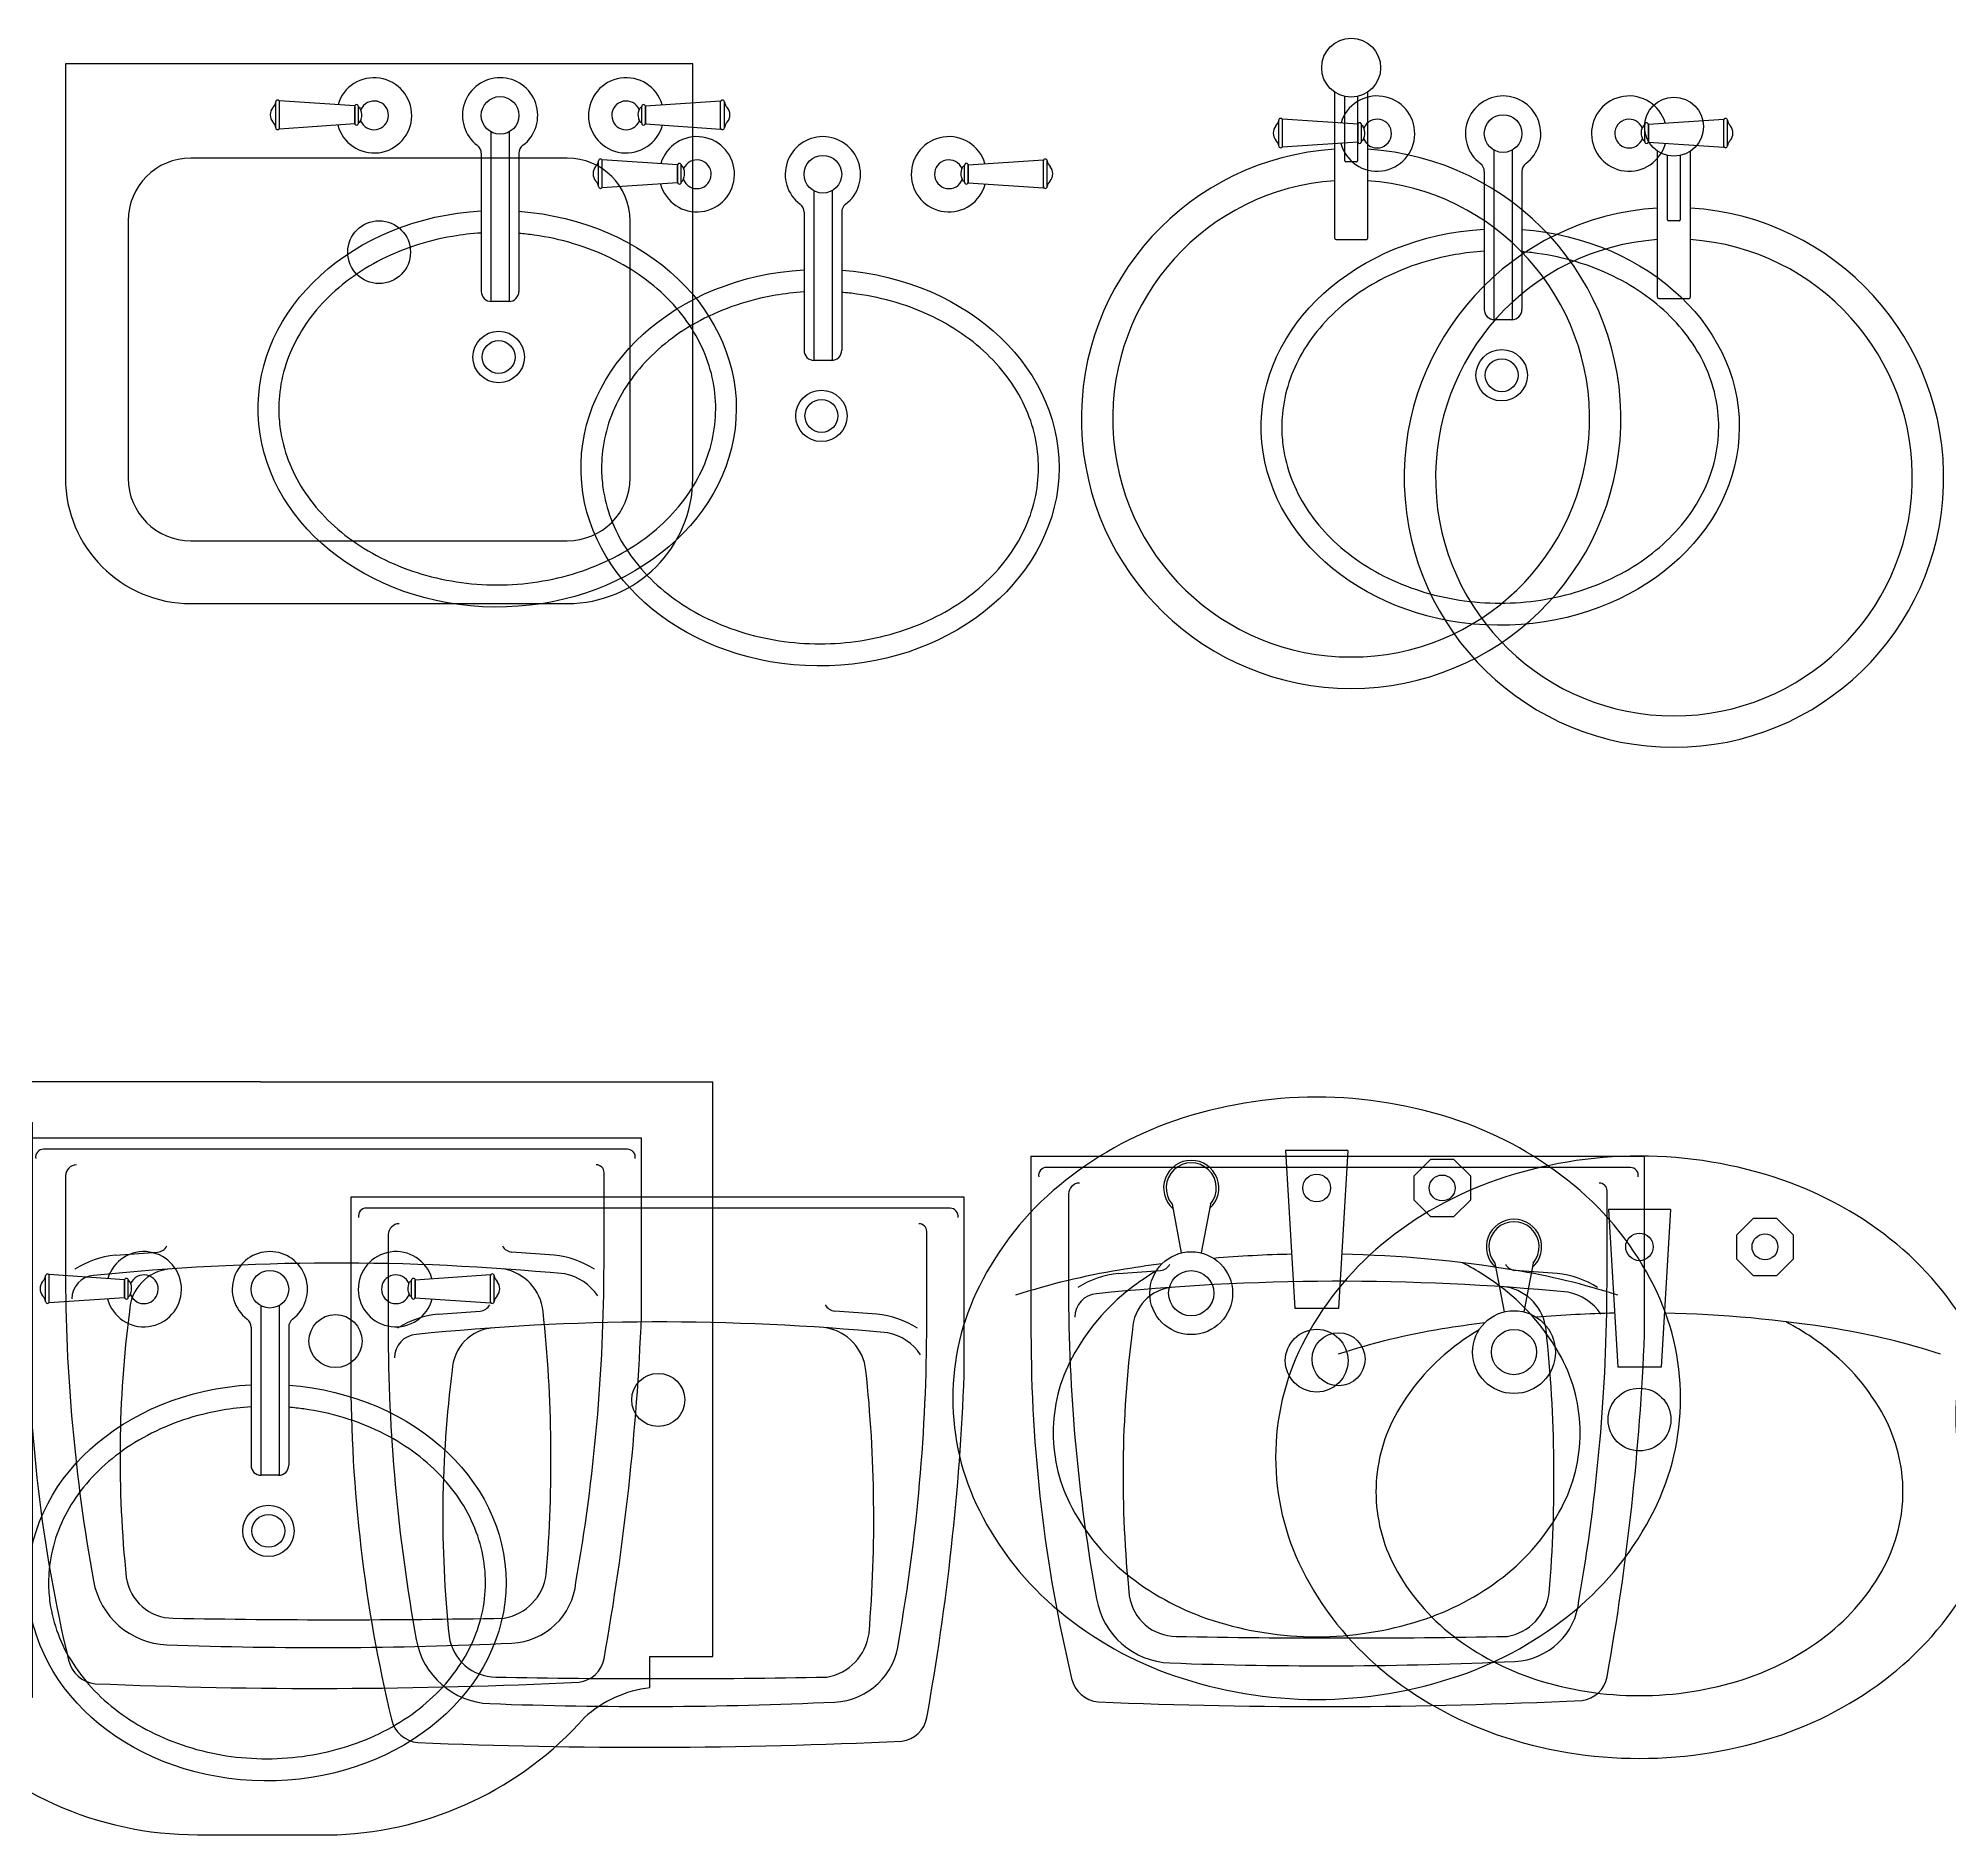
# Model space of a CAD drawing. Header units: inches. Extents: x -610279 to 716273, y -3458896 to 18603.
# Drawn here: x 153 to 1676, y 11359 to 12791 of the extents above; entities that cross this region are included whole.
import ezdxf

# ---------------------------------------------------------------- set-up
doc = ezdxf.new("R2010")
doc.units = ezdxf.units.IN
doc.layers.add('6.Furniture', color=2, linetype='Continuous')
doc.layers.add('freecads.com', color=7, linetype='Continuous')
doc.styles.add('PL-01$0$Standard', font='ARIALN.TTF')

# ---------------------------------------------------------------- blocks, each defined once
blk = doc.blocks.new('bathroom blocks')
at = {"layer": 'freecads.com'}
for p, q in [((1.526019338813057, 12206.39084635658), (-498.4739806611869, 12206.39084635658)), ((-498.4739806611869, 12206.39084635658), (-498.4739806611869, 11876.39084635658)), ((1.526019338813057, 11876.39084635658), (1.526019338813057, 12206.39084635658)), ((535.5357271504181, 12157.1848572259, 3.35231730415339e-05), (535.5139990733296, 12157.22709318621, 3.352968936203725e-05)), ((535.6889237046998, 12156.88138950574, 3.347722890328678e-05), (535.5357271504181, 12157.1848572259, 3.35231730415339e-05)), ((758.9415800099086, 12156.88138950574, 3.347722890328678e-05), (759.0947765641904, 12157.1848572259, 3.35231730415339e-05)), ((759.0947765641904, 12157.1848572259, 3.35231730415339e-05), (759.1165046412789, 12157.22709318621, 3.352968936203725e-05)), ((1312.578014849596, 12052.85785057164), (1312.578011446776, 12169.28108156986)), ((1320.578029042254, 12114.65785880714), (1320.578027547481, 12165.89592280752)), ((1330.578027548878, 12165.89592809743), (1330.578029045513, 12114.65785909585)), ((1338.578011449337, 12169.2810763321), (1338.578014851226, 12052.85785132974)), ((535.4794728386041, 12145.31107712308, 3.354005045559793e-05), (535.6662401691137, 12145.67765346424, 3.348403793038714e-05)), ((535.498392771493, 12145.34782115764, 3.353437626635252e-05), (535.4794728386041, 12145.31107712308, 3.354005045559793e-05)), ((535.6662401691137, 12145.67765346424, 3.348403793038714e-05), (536.0712665866886, 12146.54399020403, 3.336256829393396e-05)), ((535.9146325675829, 12156.40897791796, 3.340953810486204e-05), (535.6889237046998, 12156.88138950574, 3.347722890328678e-05)), ((536.4600469850993, 12155.08549491419, 3.324596670397948e-05), (535.9146325675829, 12156.40897791796, 3.340953810486204e-05)), ((536.0712665866886, 12146.54399020403, 3.336256829393396e-05), (536.6120359917695, 12147.96464319182, 3.320038844897482e-05)), ((536.906949765078, 12153.56352373048, 3.311193947492273e-05), (536.4600469850993, 12155.08549491419, 3.324596670397948e-05)), ((536.6120359917695, 12147.96464319182, 3.320038844897482e-05), (536.8718022989633, 12148.89140366627, 3.312248291029045e-05)), ((536.8718022989633, 12148.89140366627, 3.312248291029045e-05), (537.065156447381, 12149.90507601945, 3.306449461558943e-05)), ((537.1468208273, 12151.88700816866, 3.30400020316934e-05), (536.906949765078, 12153.56352373048, 3.311193947492273e-05)), ((537.065156447381, 12149.90507601945, 3.306449461558943e-05), (537.1468208273, 12151.88700816866, 3.30400020316934e-05)), ((757.4836828873085, 12151.88700816866, 3.30400020316934e-05), (757.7235539495305, 12153.56352373048, 3.311193947492273e-05)), ((757.5653472672275, 12149.90507601945, 3.306449461558943e-05), (757.4836828873085, 12151.88700816866, 3.30400020316934e-05)), ((757.7587014156452, 12148.89140366627, 3.312248291029045e-05), (757.5653472672275, 12149.90507601945, 3.306449461558943e-05)), ((757.7235539495305, 12153.56352373048, 3.311193947492273e-05), (758.1704567295092, 12155.08549491419, 3.324596670397948e-05)), ((758.018467722839, 12147.96464319182, 3.320038844897482e-05), (757.7587014156452, 12148.89140366627, 3.312248291029045e-05)), ((758.5592371279199, 12146.54399020403, 3.336256829393396e-05), (758.018467722839, 12147.96464319182, 3.320038844897482e-05)), ((758.1704567295092, 12155.08549491419, 3.324596670397948e-05), (758.7158711470256, 12156.40897791796, 3.340953810486204e-05)), ((758.9642635454948, 12145.67765346424, 3.348403793038714e-05), (758.5592371279199, 12146.54399020403, 3.336256829393396e-05)), ((758.7158711470256, 12156.40897791796, 3.340953810486204e-05), (758.9415800099086, 12156.88138950574, 3.347722890328678e-05)), ((759.1510308760044, 12145.31107712308, 3.354005045559793e-05), (758.9642635454948, 12145.67765346424, 3.348403793038714e-05)), ((759.1321109431155, 12145.34782115764, 3.353437626635252e-05), (759.1510308760044, 12145.31107712308, 3.354005045559793e-05)), ((-98.47398066118694, 12131.39084635652), (-398.4739806611869, 12131.39084635658)), ((1329.778029067818, 12113.85785907648), (1321.378029068843, 12113.85785882688)), ((-448.4739806611869, 12081.39084635658), (-448.4739806611869, 11876.39084635658)), ((-48.47398066118694, 11876.39084635658), (-48.47398066118694, 12081.39084635652)), ((1313.578014879165, 12051.85785059958), (1337.578014879631, 12051.8578513018)), ((-398.4739806611869, 11826.39084635658), (-98.47398066118694, 11826.39084635658)), ((-398.4739806611869, 11776.39084635658), (-98.47398066118694, 11776.39084635658)), ((-342.9919811577829, 11395.26128398469), (-701.7817047114777, 11395.26120261678)), ((-342.9919811577829, 11395.26128398469), (17.42103344913903, 11395.26128398207)), ((17.42105435965914, 10937.3938729097), (17.42099712767504, 11395.26128398207)), ((759.9989413277362, 11335.73222769064), (271.0489413277392, 11335.73222769064)), ((271.0489413277392, 11335.73222769064), (271.0489413277392, 11195.2826769879)), ((759.9989413277362, 11194.03975843212), (759.9989413277362, 11335.73222769064)), ((748.801611796931, 11327.03181673097), (283.4904316924803, 11327.03181673097)), ((1322.860804140902, 11326.03594558222), (1273.372607364945, 11326.0359451849)), ((1273.372607364945, 11326.0359451849), (1280.795198699911, 11200.20567554342)), ((1322.860804140902, 11326.03594558222), (1315.438214826499, 11200.20567582159)), ((300.9084979788968, 11305.90223914431), (300.9084979788968, 11231.32725831311)), ((730.1394015301048, 11235.05600451505), (730.1394015301048, 11308.38806679048)), ((1388.707270651401, 11318.86793806353), (1375.400319941909, 11305.56098714045)), ((1375.400319941909, 11305.56098714045), (1375.400320093016, 11286.74211682224)), ((1407.526140969523, 11318.86793821464), (1388.707270651401, 11318.86793806353)), ((1420.833091892695, 11305.56098750524), (1407.526140969523, 11318.86793821464)), ((1420.833092043802, 11286.742117187), (1420.833091892695, 11305.56098750524)), ((1182.862041034779, 11283.21728610197), (1190.198551573485, 11244.34333916549)), ((1213.371371158617, 11283.21728634693), (1206.034861244189, 11244.34333929261)), ((1375.400320093016, 11286.74211682224), (1388.707271016188, 11273.43516611283)), ((1388.707271016188, 11273.43516611283), (1407.526141334311, 11273.43516626391)), ((1407.526141334311, 11273.43516626391), (1420.833092043802, 11286.742117187)), ((340.7212064733903, 11242.51350638433), (374.3131950657989, 11244.9993340305)), ((690.3266761820851, 11242.51350638433), (656.7346875896765, 11244.9993340305)), ((-447.3043921941253, 11236.28405598329, 3.35231730415339e-05), (-447.3261202712138, 11236.3262919436, 3.352968936203725e-05)), ((-447.1511956398435, 11235.98058826312, 3.347722890328678e-05), (-447.3043921941253, 11236.28405598329, 3.35231730415339e-05)), ((-446.9254867769605, 11235.50817667535, 3.340953810486204e-05), (-447.1511956398435, 11235.98058826312, 3.347722890328678e-05)), ((-446.3800723594441, 11234.18469367158, 3.324596670397948e-05), (-446.9254867769605, 11235.50817667535, 3.340953810486204e-05)), ((-445.9331695794654, 11232.66272248787, 3.311193947492273e-05), (-446.3800723594441, 11234.18469367158, 3.324596670397948e-05)), ((-446.2280833527739, 11227.06384194921, 3.320038844897482e-05), (-445.9683170455801, 11227.99060242366, 3.312248291029045e-05)), ((-445.9683170455801, 11227.99060242366, 3.312248291029045e-05), (-445.7749628971624, 11229.00427477684, 3.306449461558943e-05)), ((-445.6932985172434, 11230.98620692605, 3.30400020316934e-05), (-445.9331695794654, 11232.66272248787, 3.311193947492273e-05)), ((-445.7749628971624, 11229.00427477684, 3.306449461558943e-05), (-445.6932985172434, 11230.98620692605, 3.30400020316934e-05)), ((-225.3564364572348, 11230.98620692605, 3.30400020316934e-05), (-225.1165653950129, 11232.66272248787, 3.311193947492273e-05)), ((-225.2747720773159, 11229.00427477684, 3.306449461558943e-05), (-225.3564364572348, 11230.98620692605, 3.30400020316934e-05)), ((-225.0814179288982, 11227.99060242366, 3.312248291029045e-05), (-225.2747720773159, 11229.00427477684, 3.306449461558943e-05)), ((-225.1165653950129, 11232.66272248787, 3.311193947492273e-05), (-224.6696626150342, 11234.18469367158, 3.324596670397948e-05)), ((-224.8216516217044, 11227.06384194921, 3.320038844897482e-05), (-225.0814179288982, 11227.99060242366, 3.312248291029045e-05)), ((-224.6696626150342, 11234.18469367158, 3.324596670397948e-05), (-224.1242481975178, 11235.50817667535, 3.340953810486204e-05)), ((-224.1242481975178, 11235.50817667535, 3.340953810486204e-05), (-223.8985393346347, 11235.98058826312, 3.347722890328678e-05)), ((-223.8985393346347, 11235.98058826312, 3.347722890328678e-05), (-223.745342780353, 11236.28405598329, 3.35231730415339e-05)), ((-223.745342780353, 11236.28405598329, 3.35231730415339e-05), (-223.7236147032645, 11236.3262919436, 3.352968936203725e-05)), ((-447.3606465059393, 11224.41027588047, 3.354005045559793e-05), (-447.1738791754296, 11224.77685222163, 3.348403793038714e-05)), ((-447.3417265730504, 11224.44701991503, 3.353437626635252e-05), (-447.3606465059393, 11224.41027588047, 3.354005045559793e-05)), ((-447.1738791754296, 11224.77685222163, 3.348403793038714e-05), (-446.7688527578548, 11225.64318896142, 3.336256829393396e-05)), ((-446.7688527578548, 11225.64318896142, 3.336256829393396e-05), (-446.2280833527739, 11227.06384194921, 3.320038844897482e-05)), ((-224.2808822166235, 11225.64318896142, 3.336256829393396e-05), (-224.8216516217044, 11227.06384194921, 3.320038844897482e-05)), ((-223.8758557990486, 11224.77685222163, 3.348403793038714e-05), (-224.2808822166235, 11225.64318896142, 3.336256829393396e-05)), ((-223.689088468539, 11224.41027588047, 3.354005045559793e-05), (-223.8758557990486, 11224.77685222163, 3.348403793038714e-05)), ((-223.7080084014278, 11224.44701991503, 3.353437626635252e-05), (-223.689088468539, 11224.41027588047, 3.354005045559793e-05)), ((1315.438214826499, 11200.20567582159), (1280.795198699911, 11200.20567554342)), ((-32.57894564034086, 10912.3938729097), (-32.57894564034086, 10937.3938729097)), ((-32.57894564034086, 10937.3938729097), (-7.578945640340862, 10937.3938729097)), ((-32.57894564034086, 10937.3938729097), (17.42105435965914, 10937.3938729097)), ((-393.1493084062649, 10795.26120349217), (-281.8443284299983, 10795.26120349217))]:
    blk.add_line(p, q, dxfattribs=at)
at = {"layer": 'freecads.com', "extrusion": (2.999042941532596e-07, 5.477948133960356e-13, 0.9999999999999551)}
for p, q in [((468.5264765515749, 12141.0882988292, 5.361954386172881e-05), (468.5264391732926, 12161.5520428292, 5.361954386171809e-05)), ((471.5264786044427, 12139.96440430886, 5.271983097926655e-05), (471.5264374256658, 12162.50883630888, 5.271983097925475e-05)), ((531.4749327318568, 12158.50894580861, 3.474102200000053e-05), (471.5264374256658, 12162.50883630888, 5.271983097925475e-05)), ((531.4749327320897, 12158.50882580857, 3.474102200000053e-05), (531.4749591285654, 12144.0574098086, 3.474102200000811e-05)), ((531.4749577680195, 12144.80228180861, 3.474102200000772e-05), (531.4749340226699, 12157.80228180861, 3.474102200000091e-05)), ((534.4556102063798, 12144.56229525296, 3.384711166582829e-05), (534.4555855843064, 12158.04227525297, 3.384711166582123e-05)), ((531.4749591285654, 12144.0574098086, 3.474102200000811e-05), (471.5264786044427, 12139.96440430886, 5.271983097926655e-05)), ((640.0145505714754, 12137.7928517892, 2.189535872309433e-06), (640.0147975008294, 12002.60497006306, 2.189535872380258e-06)), ((654.6161465714977, 12137.79289628936, -2.189545469596509e-06), (654.6163935008517, 12002.60499673381, -2.189545469525711e-06)), ((632.3153658890224, 12120.64724755472, 4.498563812339748e-06), (632.315566888341, 12010.60495599992, 4.498563812397401e-06)), ((662.3153658890224, 12120.64730539305, -4.498565012288661e-06), (662.315566888341, 12010.60501079684, -4.498565012230982e-06)), ((654.3155815007922, 12002.60499618433, -2.099330658992572e-06), (640.3155815007922, 12002.60497061243, 2.09932945916734e-06)), ((-514.3136427929685, 11220.18749758658, 5.361954386172881e-05), (-514.3136801712508, 11240.65124158659, 5.361954386171809e-05)), ((-511.3136407401007, 11219.06360306625, 5.271983097926655e-05), (-511.3136819188776, 11241.60803506627, 5.271983097925475e-05)), ((-451.3651866126866, 11237.608144566, 3.474102200000053e-05), (-511.3136819188776, 11241.60803506627, 5.271983097925475e-05)), ((-451.3651866124537, 11237.60802456596, 3.474102200000053e-05), (-451.365160215978, 11223.15660856599, 3.474102200000811e-05)), ((-451.3651615765239, 11223.901480566, 3.474102200000772e-05), (-451.3651853218735, 11236.901480566, 3.474102200000091e-05)), ((-448.3845091381636, 11223.66149401035, 3.384711166582829e-05), (-448.384533760237, 11237.14147401036, 3.384711166582123e-05)), ((-451.365160215978, 11223.15660856599, 3.474102200000811e-05), (-511.3136407401007, 11219.06360306625, 5.271983097926655e-05)), ((-342.825568773068, 11216.89205054658, 2.189535872309433e-06), (-342.8253218437139, 11081.70416882045, 2.189535872380258e-06)), ((-328.2239727730457, 11216.89209504675, -2.189545469596509e-06), (-328.2237258436917, 11081.7041954912, -2.189545469525711e-06)), ((-350.524753455521, 11199.74644631211, 4.498563812339748e-06), (-350.5245524562024, 11089.70415475731, 4.498563812397401e-06)), ((-320.524753455521, 11199.74650415044, -4.498565012288661e-06), (-320.5245524562024, 11089.70420955423, -4.498565012230982e-06)), ((-328.5245378437512, 11081.70419494172, -2.099330658992572e-06), (-342.5245378437512, 11081.70416936982, 2.09932945916734e-06))]:
    blk.add_line(p, q, dxfattribs=at)
at = {"layer": 'freecads.com', "extrusion": (-2.999042941532596e-07, 5.477948133960356e-13, 0.9999999999999551)}
for p, q in [((760.1748935082287, 12144.56229525296, 3.384711166582829e-05), (760.1749181303021, 12158.04227525297, 3.384711166582123e-05)), ((763.1555709825188, 12158.50882580857, 3.474102200000053e-05), (763.1555445860431, 12144.0574098086, 3.474102200000811e-05)), ((763.155545946589, 12144.80228180861, 3.474102200000772e-05), (763.1555696919386, 12157.80228180861, 3.474102200000091e-05)), ((763.1555709827517, 12158.50894580861, 3.474102200000053e-05), (823.1040662889427, 12162.50883630888, 5.271983097925475e-05)), ((823.1040251101658, 12139.96440430886, 5.271983097926655e-05), (823.1040662889427, 12162.50883630888, 5.271983097925475e-05)), ((826.1040271630336, 12141.0882988292, 5.361954386172881e-05), (826.1040645413159, 12161.5520428292, 5.361954386171809e-05)), ((763.1555445860431, 12144.0574098086, 3.474102200000811e-05), (823.1040251101658, 12139.96440430886, 5.271983097926655e-05)), ((-222.6652258363147, 11223.66149401035, 3.384711166582829e-05), (-222.6652012142413, 11237.14147401036, 3.384711166582123e-05)), ((-219.6845483620245, 11237.60802456596, 3.474102200000053e-05), (-219.6845747585003, 11223.15660856599, 3.474102200000811e-05)), ((-219.6845733979544, 11223.901480566, 3.474102200000772e-05), (-219.6845496526048, 11236.901480566, 3.474102200000091e-05)), ((-219.6845483617917, 11237.608144566, 3.474102200000053e-05), (-159.7360530556007, 11241.60803506627, 5.271983097925475e-05)), ((-159.7360942343776, 11219.06360306625, 5.271983097926655e-05), (-159.7360530556007, 11241.60803506627, 5.271983097925475e-05)), ((-156.7360921815098, 11220.18749758658, 5.361954386172881e-05), (-156.7360548032275, 11240.65124158659, 5.361954386171809e-05)), ((-219.6845747585003, 11223.15660856599, 3.474102200000811e-05), (-159.7360942343776, 11219.06360306625, 5.271983097926655e-05))]:
    blk.add_line(p, q, dxfattribs=at)
at = {"layer": 'freecads.com'}
for centre, radius in [((1325.578014879398, 12188.85785095348), 23.49999999999999), ((-248.4739806611869, 12056.39084635658), 25), ((646.1817169948772, 11958.33060552015), 20.48394153633715), ((646.1817169948772, 11958.33060552015), 13.10972258325578), ((1298.116705992885, 11296.15155136075), 11), ((1398.116705992885, 11296.15155216366), 10.31384074741908), ((1198.116706666173, 11212.29504086402), 33.0119766764021), ((1198.116706666173, 11212.29504086402), 18.0119766764021), ((516.1460133179498, 11174.15309940124), 21.13422140614657), ((1298.116707097783, 11158.53594538356), 25), ((-336.6584023496662, 11037.42980427754), 20.48394153633715), ((-336.6584023496662, 11037.42980427754), 13.10972258325578)]:
    blk.add_circle(centre, radius, dxfattribs=at)
at = {"layer": 'freecads.com', "extrusion": (2.999042941532596e-07, 5.477948133960356e-13, 0.9999999999999551)}
for centre in [(647.3153086376857, 12150.89624339819, 0.000194139296929353), (-335.5248107067554, 11229.9954421557, -0.0001006191797928287)]:
    blk.add_circle(centre, 14.999998000026, dxfattribs=at)
at = {"layer": 'freecads.com'}
for centre, radius, start, end in [((546.9051629179448, 12150.89604209402, 3.305224832364142e-05), 29.98854442988978, 195.002400831697, 163.5299712273267), ((647.3153086377715, 12150.89624339818), 30.00000000003111, 307.2478893382913, 232.752327547601), ((747.7253407966637, 12150.89604209402, 3.305224832364142e-05), 29.98854442988978, 16.47002877267334, 344.997599168303), ((473.2709169743757, 12151.32020415259, 5.431162726446527e-05), 9.121796375605696, 140.6339771908807, 180.0002093146156), ((461.527177267737, 12162.36291486087, 5.431162726446527e-05), 7.04607371041247, 311.7471428311425, 353.3918107714592), ((470.0264391733508, 12161.55202414, 5.361954386171809e-05), 1.500000000174637, 0.0009231827756889605, 179.9992861251698), ((532.9652842063515, 12158.00394308635, 3.384711166582829e-05), 1.490325999972568, 359.9998953460273, 179.9998953460273), ((546.9051629179448, 12150.89604209402, 3.305224832364142e-05), 11.43953348265934, 200.5909198752427, 157.1986791703984), ((747.7253407966637, 12150.89604209402, 3.305224832364142e-05), 11.43953348265934, 22.80132082960163, 339.4090801247573), ((761.665219508257, 12158.00394308635, 3.384711166582829e-05), 1.490325999972568, 0.0001046539727320076, 180.0001046539727), ((824.6040645412577, 12161.55202414, 5.361954386171809e-05), 1.500000000174637, 0.0007138748302039085, 179.9990768172243), ((833.1033264468715, 12162.36291486087, 5.431162726446527e-05), 7.04607371041247, 186.6081892285408, 228.2528571688574), ((821.3595867402328, 12151.32020415259, 5.431162726446527e-05), 9.121796375605696, 359.9997906853844, 39.36602280697576), ((473.2709169744339, 12151.32017082923, 5.431162726446527e-05), 9.121796375605696, 180, 219.3662321235763), ((461.5272176088474, 12140.27741721905, 5.431162726446527e-05), 7.04607371041247, 6.608398542891417, 48.25306647679621), ((532.9652842063515, 12144.56229253077, 3.384711166582829e-05), 1.490325999972568, 180.0001046539727, 0.0001046539727320076), ((761.665219508257, 12144.56229253077, 3.384711166582829e-05), 1.490325999972568, 179.9998953460273, 359.9998953460273), ((833.1032861057611, 12140.27741721905, 5.431162726446527e-05), 7.04607371041247, 131.7469335185127, 173.3916014571086), ((821.3595867401746, 12151.32017082923, 5.431162726446527e-05), 9.121796375605696, 320.6337678785837, 0), ((-398.4739806611869, 12081.39084635658), 50, 90, 180), ((-98.47398066118694, 12081.39084635652), 50, 0, 90), ((470.0264391733508, 12141.08831751845, 5.361954386171809e-05), 1.500000000174637, 180.0007138748302, 359.9990768172243), ((624.4499731504184, 12120.71398293627), 7.865675847803512, 359.5138750101975, 53.23855718247831), ((670.1806441251247, 12120.71398293627), 7.865675847803512, 126.7614428175217, 180.4861249898025), ((824.6040645412577, 12141.08831751845, 5.361954386171809e-05), 1.500000000174637, 180.0009231827757, 359.9992861251698), ((1325.578014879398, 11909.27604730941), 215.0000000004694, 93.46651099895377, 86.5334901235738), ((1321.378029046025, 12114.65785882949), 0.7999999999999996, 180.0000017075473, 270.0000016541864), ((1329.778029043371, 12114.65785907536), 0.7999999999999996, 270.0000016541864, 1.707547292503187e-06), ((1325.578014879398, 11909.27604730941), 190.0000000004694, 93.92330314276643, 86.0766976829791), ((1313.578014850294, 12052.85785059958), 0.9999999999999996, 180.0000017075473, 270.0000016541864), ((1337.57801485076, 12052.85785130366), 0.9999999999999996, 270.0000016541864, 1.707547292503187e-06), ((-398.4739806611869, 11876.39084635658), 100, 180, 270), ((-398.4739806611869, 11876.39084635658), 50, 180, 270), ((-98.47398066118694, 11876.39084635658), 100, 270, 0), ((-98.47398066118694, 11876.39084635658), 50, 270, 0), ((1298.116708217436, 11019.07394633109), 349.4619990524079, 90.00000046023735, 108.9215834459399), ((1298.116708217756, 11019.07394633121), 349.4619990522897, 71.07841747423065, 90.00000046023735), ((1279.75009663259, 11072.65255995891), 292.8227877285582, 108.9215834459399, 129.6106887006481), ((1316.483318942002, 11072.65256025391), 292.8227877285734, 50.38931221954005, 71.07841747423065), ((283.4904316924803, 11320.70852633386), 6.323290397110301, 90, 190.3330927142421), ((748.5461779789621, 11320.49545410566), 6.541351756699117, 351.90482418746, 87.76208309807963), ((309.8570823478367, 11305.65382429737), 8.952031732753142, 91.53343913190774, 178.4098638135572), ((723.9248151731663, 11308.38806679048), 6.214586356934905, 0, 90.05670400629215), ((1198.116705992885, 11296.15155055783), 22, 311.5351372650581, 228.4648636528702), ((1198.116705992885, 11296.15155055783), 20, 319.7057520320672, 220.294248888446), ((1251.529374694437, 11106.75259840968), 248.559690581449, 129.6106887006481, 153.4116665109682), ((1344.70404033277, 11106.75259915759), 248.5596905815412, 26.58833440857666, 50.38931221954005), ((-435.9349564265985, 11229.99524085141, 3.305224832364142e-05), 29.98854442988978, 195.002400831697, 163.5299712273341), ((-335.5248107067719, 11229.99544215556), 30.00000000003111, 307.2478893382627, 232.7523275475764), ((-235.1147785478797, 11229.99524085141, 3.305224832364142e-05), 29.98854442988978, 16.47002877266595, 344.997599168303), ((373.6396942314313, 11254.10062163583), 9.126173319023954, 274.2322085634316, 333.0955980295555), ((657.408188424044, 11254.10062163583), 9.126173319023954, 206.9044019704445, 265.7677914365685), ((1298.116802424905, 10271.12671714843), 972.4092282350576, 91.17059400203156, 94.84575120896426), ((1298.116802426099, 10271.12671714971), 972.4092282337796, 80.69430827441639, 88.82941730282346), ((-509.5692023701677, 11230.41940290998, 5.431162726446527e-05), 9.121796375605696, 140.6339771908757, 180.0002093146156), ((-509.5692023701095, 11230.41936958662, 5.431162726446527e-05), 9.121796375605696, 180, 219.3662321235914), ((-521.3129420768064, 11241.46211361826, 5.431162726446527e-05), 7.04607371041247, 311.7471428311296, 353.3918107714592), ((-512.8136801711926, 11240.65122289739, 5.361954386171809e-05), 1.500000000174637, 0.0009231827756893803, 179.9992861251698), ((-449.8748351381919, 11237.10314184374, 3.384711166582829e-05), 1.490325999972568, 359.9998953460273, 179.9998953460273), ((-435.9349564265985, 11229.99524085141, 3.305224832364142e-05), 11.43953348265934, 200.5909198752427, 157.1986791703924), ((-235.1147785478797, 11229.99524085141, 3.305224832364142e-05), 11.43953348265934, 22.80132082960763, 339.4090801247573), ((-221.1748998362864, 11237.10314184374, 3.384711166582829e-05), 1.490325999972568, 0.0001046539727320076, 180.0001046539727), ((-158.2360548032857, 11240.65122289739, 5.361954386171809e-05), 1.500000000174637, 0.0007138748302035839, 179.9990768172243), ((-149.7367928976719, 11241.46211361826, 5.431162726446527e-05), 7.04607371041247, 186.6081892285408, 228.2528571688704), ((-161.4805326043688, 11230.41936958662, 5.431162726446527e-05), 9.121796375605696, 320.6337678785571, 0), ((-161.4805326043106, 11230.41940290998, 5.431162726446527e-05), 9.121796375605696, 359.9997906853844, 39.36602280697576), ((1687.307500591218, 11231.34246931353), 1386.399002695769, 180.0006286258651, 190.3122139704334), ((347.6693383068996, 11170.05721720368), 72.78866929546736, 95.47757910472652, 122.6743601132727), ((517.4220963274056, 9336.80179982603), 1899.498795145535, 84.51349343719518, 95.86557260687549), ((387.1378192496486, 11196.50170278461), 35.24205900952483, 94.48836333564465, 177.9400016957385), ((643.165994562376, 11193.60411110588), 38.67648994941849, 6.181175560561119, 79.77040160392447), ((683.3785443485758, 11170.05721720368), 72.7886692954675, 57.32563988672727, 84.52242089527347), ((-740.2769248676996, 11237.58101186338), 1470.418494374758, 349.9870235227329, 359.9016114560138), ((1231.355485298656, 10678.5594845327), 559.542986695589, 99.30570304019345, 108.0355861185248), ((1298.116802424003, 10271.12671714866), 972.40922823458, 97.28420942478975, 99.30570303850153), ((1281.133918406515, 11045.98976805575), 214.8910335165144, 121.0420119654769, 127.7330291326714), ((1315.099404113207, 11045.98976103026), 214.8910335168084, 52.26694716641741, 62.47505858583511), ((1364.878039098156, 10678.5594977161), 559.542986695378, 71.96442583976109, 80.69430827441639), ((-521.312901735696, 11219.37661597644, 5.431162726446527e-05), 7.04607371041247, 6.608398542891417, 48.2530664768092), ((-512.8136801711926, 11220.18751627584, 5.361954386171809e-05), 1.500000000174637, 180.0007138748302, 359.9990768172243), ((-449.8748351381919, 11223.66149128815, 3.384711166582829e-05), 1.490325999972568, 180.0001046539727, 0.0001046539727320076), ((-221.1748998362864, 11223.66149128815, 3.384711166582829e-05), 1.490325999972568, 179.9998953460273, 359.9998953460273), ((-158.2360548032857, 11220.18751627584, 5.361954386171809e-05), 1.500000000174637, 180.0009231827757, 359.9992861251698), ((-149.7368332387823, 11219.37661597644, 5.431162726446527e-05), 7.04607371041247, 131.7469335185041, 173.3916014571086), ((324.6041046886676, 11207.68179207804), 18.71905491045637, 93.98523927236472, 179.9080174202389), ((691.0126778019985, 11187.23688295309), 41.15129698836113, 33.91485307770825, 78.75737710473511), ((1208.006904896305, 11128.53594466015), 199.8901975576025, 153.4116665109682, 180.0000004602374), ((1255.101611901729, 11079.63153797012), 172.3534070555798, 127.7330291326714, 151.8402251374645), ((1341.13172453428, 11079.63152017676), 172.3534070553281, 28.1597511612589, 52.26694716641741), ((1388.226509781016, 11128.53594610731), 199.89019755763, 4.602373561824998e-07, 26.58833440857666), ((-358.390146194125, 11199.81318169366), 7.865675847803512, 359.5138750101977, 53.23855718250697), ((-312.6594752194187, 11199.81318169366), 7.865675847803512, 126.761442817493, 180.4861249898022), ((1252.825051983054, 11081.12478212736), 908.4262825026263, 172.6227414851888, 186.0331101344974), ((-428.0003696893255, 11079.76481396908), 1115.874987941914, 355.2897199607577, 6.070374855088165), ((1460.724139253049, 11195.30844109904), 1189.675198204286, 180.0012408215902, 193.3916811790068), ((-1217.684251130289, 11272.18481112245), 1979.226479964069, 349.7800174495651, 357.7372241870088), ((1215.115145717034, 11101.03596255048), 126.9985079866152, 151.8402251374645, 179.9999881488881), ((1381.11819957268, 11101.0359282162), 126.9985079868083, 359.9999881488881, 28.1597511612589), ((1208.006904896363, 11128.53594465989), 199.8901975576591, 180.0000004602374, 206.5883344085767), ((1388.226509781045, 11128.53594610679), 199.8901975576025, 333.4116665109682, 4.602373561824998e-07), ((1215.115145716918, 11101.03596255054), 126.9985079864882, 179.9999881488881, 208.1597511612589), ((1381.118199572913, 11101.0359282164), 126.9985079865722, 331.8402251374646, 359.9999881488881), ((1251.529374344667, 11150.31929160933), 248.5596905815021, 206.5883344085767, 230.3893122195401), ((1255.101620755639, 11122.44037059079), 172.3534070556743, 208.1597511612589, 232.2669471664174), ((1341.131733388451, 11122.44035279694), 172.353407055409, 307.7330291326714, 331.8402251374646), ((1344.704039982942, 11150.3192923575), 248.5596905815201, 309.6106887006481, 333.4116665109682), ((386.8317915844236, 10991.13211778913), 37.80171377781182, 188.3442660877597, 269.8831051432786), ((643.5502574187631, 10993.66513662398), 40.931373473146, 279.7954327962949, 352.2311295411806), ((1281.133941176799, 11156.08212973636), 214.8910335164706, 232.2669471664174, 252.2281723928303), ((1315.099426883608, 11156.08212271113), 214.8910335162468, 287.7718039063359, 307.7330291326714), ((384.0828195827271, 10993.87465193458), 61.71679587255465, 189.9973247613659, 267.8598564384912), ((654.2415787096179, 10987.1437901275), 53.75780865308326, 272.658141670033, 354.4210056586691), ((1279.75009573526, 11184.41933051315), 292.8227877285401, 230.3893122195401, 251.0784174742307), ((1316.483318044673, 11184.41933080815), 292.822787728614, 288.9215834459399, 309.6106887006481), ((518.6343097055433, 17948.61867016279), 6996.53121665424, 268.9199513125226, 271.0800486874773), ((1298.116694988756, 11209.06670922305), 270.5307638394981, 252.2281723928303, 269.9999881488881), ((1298.116694988988, 11209.0667092229), 270.5307638393482, 269.9999881488881, 287.7718039063359), ((504.4235073706877, 14214.1289701383), 3284.218891301978, 267.8598564384912, 272.658141670033), ((-21.64543767353189, 10819.21600321423), 93.8171466067813, 96.69249335044461, 132.2760677831758), ((327.0020810766291, 10925.23188083733), 24.22855986562248, 193.0240340698959, 264.184949979709), ((707.7885657692823, 10924.93004530302), 22.69119046153954, 276.1843309830279, 350.0638254467), ((503.6823404681054, 15155.40937322683), 4258.051124868711, 267.5888707330266, 272.7804102297258), ((1298.116706459594, 11237.99794443585), 349.4619990522897, 251.0784174742307, 270.0000004602373), ((1298.116706460001, 11237.99794443594), 349.4619990523789, 270.0000004602373, 288.9215834459399), ((-393.1493084062649, 11073.79804875235), 278.5368452601715, 221.6654154838502, 270), ((-293.7409923452478, 11075.0644267791), 280.0560200639796, 272.4346336152937, 318.2643106646458)]:
    blk.add_arc(centre, radius, start, end, dxfattribs=at)
at = {"layer": 'freecads.com', "extrusion": (2.999042941532596e-07, 5.477948133960356e-13, 0.9999999999999551)}
for centre, radius, start, end in [((535.405891343773, 12158.18144092819, 0.0001941392969291932), 0.9604514010054218, 188.3366779125541, 276.462868671027), ((535.2992467156691, 12144.48312766971, 0.0001941392969290676), 0.8473380393557314, 77.71955908033185, 174.6422117881806), ((640.3155668886617, 12010.6049706122, 0.0001941392969293658), 8.000000000013864, 180.0001046539727, 270.0001046539727), ((654.3155668886625, 12010.60499618411, 0.0001941392969293878), 8.000000000013864, 270.0001046539727, 0.000104653972732003), ((-447.4342280006681, 11237.2806396857, -0.0001006191797930024), 0.9604514010054218, 188.3366779125541, 276.4628686710263), ((-447.5408726287719, 11223.58232642723, -0.000100619179793114), 0.8473380393557314, 77.7195590803277, 174.6422117881806), ((-342.524552455778, 11089.70416936972, -0.0001006191797928155), 8.000000000013864, 180.0001046539727, 270.0001046539727), ((-328.5245524557769, 11089.70419494162, -0.0001006191797928075), 8.000000000013864, 270.0001046539727, 0.000104653972732003)]:
    blk.add_arc(centre, radius, start, end, dxfattribs=at)
at = {"layer": 'freecads.com', "extrusion": (-2.999042941532596e-07, 5.477948133960356e-13, 0.9999999999999551)}
for centre, radius, start, end in [((759.2246123708384, 12158.1814409283, -0.0001941259504766476), 0.9604514010054218, 263.5371313323035, 351.663322087446), ((759.3312569989422, 12144.48312766983, -0.0001941259504767593), 0.8473380393557314, 5.35778821181942, 102.2804409196682), ((-223.6155069736023, 11237.28063968581, 0.0001006315173161689), 0.9604514010054218, 263.5371313323286, 351.663322087446), ((-223.5088623454984, 11223.58232642734, 0.000100631517316071), 0.8473380393557314, 5.35778821181942, 102.2804409196723)]:
    blk.add_arc(centre, radius, start, end, dxfattribs=at)
at = {"layer": 'freecads.com', "extrusion": (0, 0, -1)}
for centre in [(645.0428341263032, 11917.10283178817), (-337.7972852182402, 10996.20203054556)]:
    blk.add_ellipse(centre, major_axis=(-190.5003119785397, -0.3621908518834278), ratio=0.8295814177054835, start_param=1.663167909863715, end_param=7.788698856541812, dxfattribs=at)
at = {"layer": 'freecads.com'}
for points in [[(632.31548198362, 12057.08814997573), (624.6456530511205, 12056.62774654383), (617.014453637792, 12055.75653256695), (598.8422112131084, 12052.67722186759), (588.4103304875607, 12050.06413572047), (568.3565436427307, 12043.32870245543), (558.7352271186246, 12039.20659457518), (540.6422324889863, 12029.62315666947), (532.1711076699721, 12024.16225622203), (516.663975346979, 12012.12344444274), (509.6283620678878, 12005.54620274219), (497.2087460395705, 11991.53273795473), (491.8247588002414, 11984.0973498991), (482.8488465644477, 11968.63835192924), (479.2563994074299, 11960.61539512661), (473.9352226627816, 11944.24077927878), (472.2056964495277, 11935.88910114478), (471.0864117172605, 11923.92381232096), (470.9228471477109, 11920.34763991522), (470.9296457588498, 11916.7717971386), (470.9396915976249, 11911.48802087728), (471.321797514247, 11906.20491218879), (473.2746300411236, 11892.58133836875), (475.4168936350907, 11884.28464029029), (481.552215081203, 11868.0775944219), (485.5460634124756, 11860.16739416371), (495.300083811424, 11844.99520462476), (501.060668456048, 11837.73394846734), (514.1923529048508, 11824.12912514606), (521.5633378729981, 11817.78637697016), (537.6841088646615, 11806.27052965008), (546.4334507474268, 11801.09804930426), (565.0125686500978, 11792.13478449975), (574.8417760151497, 11788.34438345469), (595.2315037030785, 11782.30238186415), (605.7914329354244, 11780.05098759294), (627.2604370654153, 11777.18056044691), (638.1689269811905, 11776.5616117108), (659.9375505476783, 11776.9819268587), (670.7971029472828, 11778.02117902854), (692.0724866865494, 11781.71502533157), (702.4877316638886, 11784.36950852417), (722.498755933746, 11791.18402267508), (732.0939458203793, 11795.34381022966), (750.1264041419199, 11804.99737055196), (758.5631214364257, 11810.4907078478), (773.9948019220319, 11822.58797167839), (780.9893777388206, 11829.19122234742), (793.3222428404551, 11843.24962842108), (798.6605297194619, 11850.70394777324), (807.542342669476, 11866.19374159885), (811.0864041131281, 11874.22857480867), (816.3096747884119, 11890.62041514225), (817.9896790136409, 11898.97746288897), (819.4614974792639, 11915.77723361125), (819.2536454722576, 11924.22066889818), (816.9533737643214, 11940.96700850005), (814.8604685814644, 11949.27053099991), (808.822443414625, 11965.49783782409), (804.8765303823457, 11973.42149545972), (795.215301567252, 11988.62769219947), (789.4995589218161, 11995.9095070125), (776.4524680199393, 12009.56242926277), (769.1212226368079, 12015.93271492094), (753.0729160694464, 12027.50984117288), (744.3562933909998, 12032.71605649239), (725.8340328358172, 12041.75171925562), (716.028962078417, 12045.58077771913), (695.677815418836, 12051.70344203534), (685.1323305970582, 12053.99683776473), (670.3981477043417, 12056.02732088368), (666.3641583867429, 12056.46585146534), (662.3154825289093, 12056.78972980308)], [(-350.5246373609234, 11136.18734873312), (-358.1944662934229, 11135.72694530122), (-365.8256657067514, 11134.85573132434), (-383.997908131435, 11131.77642062498), (-394.4297888569827, 11129.16333447786), (-414.4835757018127, 11122.42790121282), (-424.1048922259188, 11118.30579333257), (-442.197886855557, 11108.72235542686), (-450.6690116745713, 11103.26145497941), (-466.1761439975644, 11091.22264320012), (-473.2117572766556, 11084.64540149957), (-485.6313733049728, 11070.63193671212), (-491.015360544302, 11063.19654865649), (-499.9912727800956, 11047.73755068663), (-503.5837199371135, 11039.714593884), (-508.9048966817618, 11023.33997803617), (-510.6344228950156, 11014.98829990217), (-511.7537076272829, 11003.02301107835), (-511.9172721968325, 10999.44683867261), (-511.9104735856936, 10995.87099589599), (-511.9004277469185, 10990.58721963467), (-511.5183218302964, 10985.30411094618), (-509.5654893034198, 10971.68053712613), (-507.4232257094527, 10963.38383904768), (-501.2879042633404, 10947.17679317929), (-497.2940559320677, 10939.2665929211), (-487.5400355331194, 10924.09440338215), (-481.7794508884954, 10916.83314722473), (-468.6477664396925, 10903.22832390345), (-461.2767814715453, 10896.88557572755), (-445.1560104798818, 10885.36972840746), (-436.4066685971165, 10880.19724806164), (-417.8275506944456, 10871.23398325714), (-407.9983433293937, 10867.44358221208), (-387.6086156414649, 10861.40158062154), (-377.048686409119, 10859.15018635033), (-355.5796822791281, 10856.2797592043), (-344.6711923633529, 10855.66081046819), (-322.9025687968651, 10856.08112561609), (-312.0430163972605, 10857.12037778592), (-290.767632657994, 10860.81422408896), (-280.3523876806548, 10863.46870728156), (-260.3413634107974, 10870.28322143246), (-250.7461735241641, 10874.44300898705), (-232.7137152026235, 10884.09656930935), (-224.2769979081177, 10889.58990660518), (-208.8453174225115, 10901.68717043578), (-201.8507416057228, 10908.29042110481), (-189.5178765040882, 10922.34882717846), (-184.1795896250815, 10929.80314653063), (-175.2977766750673, 10945.29294035624), (-171.7537152314153, 10953.32777356606), (-166.5304445561314, 10969.71961389964), (-164.8504403309025, 10978.07666164636), (-163.3786218652795, 10994.87643236864), (-163.5864738722858, 11003.31986765557), (-165.8867455802219, 11020.06620725744), (-167.979650763079, 11028.3697297573), (-174.0176759299184, 11044.59703658148), (-177.9635889621977, 11052.52069421711), (-187.6248177772914, 11067.72689095686), (-193.3405604227273, 11075.00870576989), (-206.3876513246041, 11088.66162802016), (-213.7188967077354, 11095.03191367833), (-229.767203275097, 11106.60903993027), (-238.4838259535436, 11111.81525524978), (-257.0060865087262, 11120.85091801301), (-266.8111572661264, 11124.67997647652), (-287.1623039257074, 11130.80264079273), (-297.7077887474852, 11133.09603652212), (-312.4419716402017, 11135.12651964107), (-316.4759609578005, 11135.56505022273), (-320.524636815634, 11135.88892856047)]]:
    blk.add_open_spline(points, degree=3, knots=[4.7828476053687, 4.7828476053687, 4.7828476053687, 4.7828476053687, 4.913195625253423, 4.913195625253423, 5.097709474721984, 5.097709474721984, 5.282223324190544, 5.282223324190544, 5.466737173659104, 5.466737173659104, 5.651251023127664, 5.651251023127664, 5.835764872596225, 5.835764872596225, 6.020278722064785, 6.020278722064785, 6.204792571533345, 6.204792571533345, 6.283185307179586, 6.283185307179586, 6.283185307179586, 6.399020846250444, 6.399020846250444, 6.583534695719004, 6.583534695719004, 6.768048545187564, 6.768048545187564, 6.952562394656124, 6.952562394656124, 7.137076244124684, 7.137076244124684, 7.321590093593245, 7.321590093593245, 7.506103943061805, 7.506103943061805, 7.690617792530364, 7.690617792530364, 7.875131641998925, 7.875131641998925, 8.059645491467485, 8.059645491467485, 8.244159340936045, 8.244159340936045, 8.428673190404606, 8.428673190404606, 8.613187039873166, 8.613187039873166, 8.797700889341726, 8.797700889341726, 8.982214738810287, 8.982214738810287, 9.166728588278847, 9.166728588278847, 9.351242437747407, 9.351242437747407, 9.535756287215968, 9.535756287215968, 9.720270136684528, 9.720270136684528, 9.904783986153088, 9.904783986153088, 10.08929783562165, 10.08929783562165, 10.27381168509021, 10.27381168509021, 10.45832553455877, 10.45832553455877, 10.64283938402733, 10.64283938402733, 10.82735323349589, 10.82735323349589, 10.89632226314565, 10.89632226314565, 10.89632226314565, 10.89632226314565], dxfattribs=at)
at = {"layer": 'freecads.com', "style": 'PL-01$0$Standard', "flags": 8}
for tag, p in [('TRADENAME', (515.5239413277377, 11335.68904769064)), ('MODELNUMBER', (515.5239413277377, 11335.73222769064)), ('PRODUCT', (515.5239413277377, 11335.64586769064)), ('MATERIAL', (515.5239413277377, 11335.60268769064))]:
    blk.add_attdef(tag, p, '', height=0.0254, dxfattribs=at)

msp = doc.modelspace()

# ---------------------------------------------------------------- block references
at = {"layer": '6.Furniture'}
ref = msp.add_blockref('bathroom blocks', (-126.6781931735313, 578.3652012927196), dxfattribs=at)
ref.add_attrib('MODELNUMBER', 'K-1728', (388.8457481542064, 11914.09742898336), dxfattribs={"layer": 'freecads.com', "height": 0.0254, "style": 'PL-01$0$Standard'})
ref.add_attrib('TRADENAME', 'CHESAPEAKE', (388.8457481542064, 11914.05424898336), dxfattribs={"layer": 'freecads.com', "height": 0.0254, "style": 'PL-01$0$Standard'})
ref.add_attrib('PRODUCT', 'C_LAVATORY', (388.8457481542064, 11914.01106898336), dxfattribs={"layer": 'freecads.com', "height": 0.0254, "style": 'PL-01$0$Standard'})
ref.add_attrib('MATERIAL', 'VITREOUS CHINA', (388.8457481542064, 11913.96788898336), dxfattribs={"layer": 'freecads.com', "height": 0.0254, "style": 'PL-01$0$Standard'})
ref = msp.add_blockref('bathroom blocks', (672.6854549987765, 563.8349067537565), dxfattribs=at)
ref.add_attrib('MODELNUMBER', 'K-1728', (1188.209396326514, 11899.56713444439), dxfattribs={"layer": 'freecads.com', "height": 0.0254, "style": 'PL-01$0$Standard'})
ref.add_attrib('TRADENAME', 'CHESAPEAKE', (1188.209396326514, 11899.52395444439), dxfattribs={"layer": 'freecads.com', "height": 0.0254, "style": 'PL-01$0$Standard'})
ref.add_attrib('PRODUCT', 'C_LAVATORY', (1188.209396326514, 11899.48077444439), dxfattribs={"layer": 'freecads.com', "height": 0.0254, "style": 'PL-01$0$Standard'})
ref.add_attrib('MATERIAL', 'VITREOUS CHINA', (1188.209396326514, 11899.43759444439), dxfattribs={"layer": 'freecads.com', "height": 0.0254, "style": 'PL-01$0$Standard'})
ref = msp.add_blockref('bathroom blocks', (130.5646317466744, 531.4249112579018), dxfattribs=at)
ref.add_attrib('MODELNUMBER', 'K-1728', (646.0885730744121, 11867.15713894854), dxfattribs={"layer": 'freecads.com', "height": 0.0254, "style": 'PL-01$0$Standard'})
ref.add_attrib('TRADENAME', 'CHESAPEAKE', (646.0885730744121, 11867.11395894854), dxfattribs={"layer": 'freecads.com', "height": 0.0254, "style": 'PL-01$0$Standard'})
ref.add_attrib('PRODUCT', 'C_LAVATORY', (646.0885730744121, 11867.07077894854), dxfattribs={"layer": 'freecads.com', "height": 0.0254, "style": 'PL-01$0$Standard'})
ref.add_attrib('MATERIAL', 'VITREOUS CHINA', (646.0885730744121, 11867.02759894854), dxfattribs={"layer": 'freecads.com', "height": 0.0254, "style": 'PL-01$0$Standard'})

doc.saveas('drawing.dxf')
